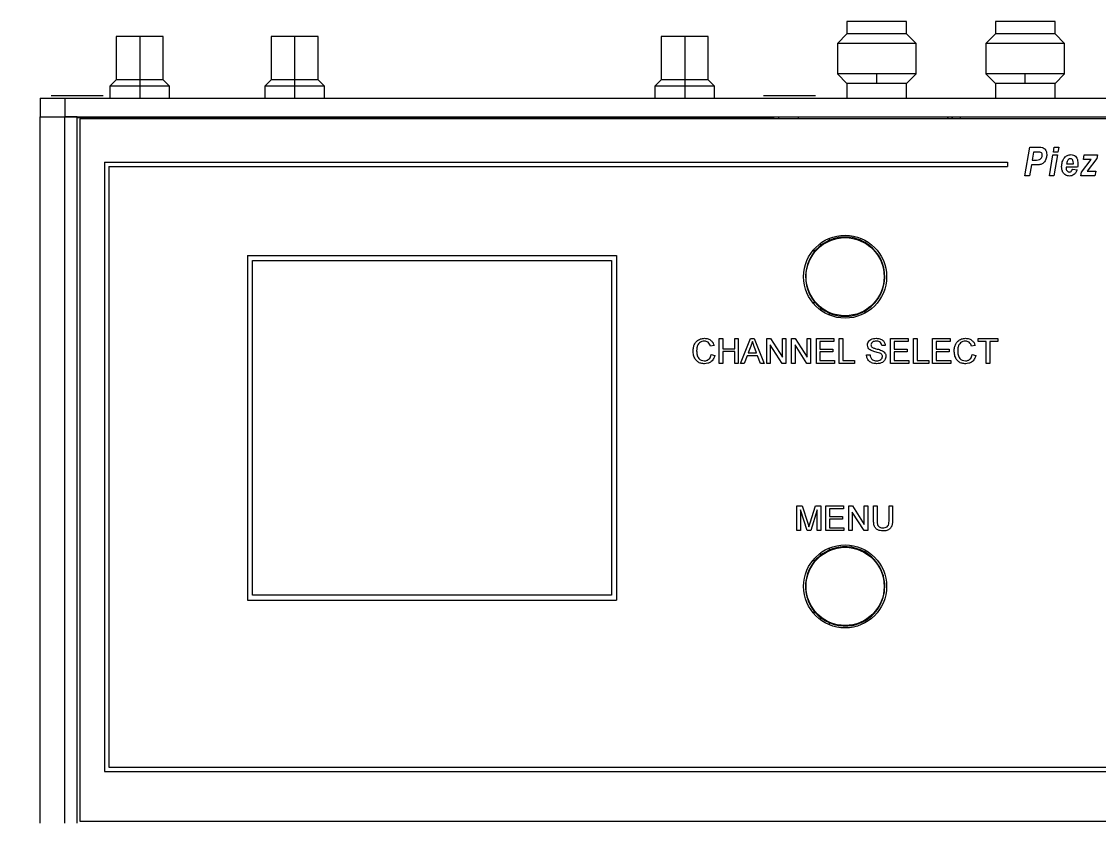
# Model space of a CAD drawing. Header units: millimetres. Extents: x 2 to 278, y 1 to 215.
# Drawn here: x 32.78 to 76.26, y 137.5 to 169.78 of the extents above; entities that cross this region are included whole.
import ezdxf

# ---------------------------------------------------------------- set-up
doc = ezdxf.new("R2010")
doc.units = ezdxf.units.MM
doc.styles.add('SLDTEXTSTYLE0', font='GOTHIC.TTF', dxfattribs={"width": 0.913})
doc.dimstyles.new('SLDDIMSTYLE0', dxfattribs={"dimtxt": 2.116667, "dimasz": 3.175, "dimexe": 0, "dimexo": 0.0625, "dimgap": 0.529167, "dimtad": 0, "dimtih": 1, "dimtoh": 1, "dimdec": 1, "dimlfac": 2, "dimrnd": 1e-09, "dimzin": 4, "dimdsep": 46, "dimtxsty": 'SLDTEXTSTYLE0', "dimsah": 1, "dimcen": 0.09, "dimadec": 0, "dimazin": 1, "dimtfac": 1, "dimtdec": 1, "dimtofl": 0, "dimtmove": 0, "dimatfit": 3, "dimfxl": 1, "dimfrac": 2, "dimtolj": 1, "dimtzin": 12, "dimarcsym": 0})

# ---------------------------------------------------------------- blocks, each defined once
blk = doc.blocks.new('_D_1')
at = {"color": 7, "linetype": 'Continuous', "lineweight": 0}
for p, q in [((32.26, 166.686), (22.037, 166.686)), ((23.815, 166.686), (23.815, 155.479)), ((19.936, 151.686), (19.292, 151.686)), ((19.292, 151.686), (19.292, 148.323)), ((27.693, 151.686), (28.337, 151.686)), ((28.337, 151.686), (28.337, 148.323)), ((19.292, 148.323), (19.936, 148.323)), ((28.337, 148.323), (27.693, 148.323)), ((23.815, 136.686), (23.815, 147.894)), ((32.26, 136.686), (22.037, 136.686))]:
    blk.add_line(p, q, dxfattribs=at)
at = {"color": 7, "linetype": 'Continuous', "lineweight": 18}
for points in [[(23.815, 166.686), (23.307, 163.511), (24.323, 163.511)], [(23.815, 136.686), (24.323, 139.861), (23.307, 139.861)]]:
    blk.add_solid(points, dxfattribs=at)
at = {"color": 7, "linetype": 'Continuous', "lineweight": 18, "char_height": 2.1167, "attachment_point": 1, "style": 'SLDTEXTSTYLE0'}
for s, insert in [('60.0mm', (18.433, 154.819)), ('2.36in', (19.936, 151.027))]:
    blk.add_mtext(s, dxfattribs=dict(at, insert=insert))

msp = doc.modelspace()

# ---------------------------------------------------------------- linework, layer by layer
at = {"color": 7, "linetype": 'Continuous', "lineweight": 18}
for p, q in [((66.105, 169.784), (66.105, 169.284)), ((68.505, 169.784), (66.105, 169.784)), ((68.505, 169.284), (68.505, 169.784)), ((72.105, 169.784), (72.105, 169.284)), ((74.505, 169.784), (72.105, 169.784)), ((74.505, 169.284), (74.505, 169.784)), ((36.605, 169.187), (36.605, 167.437)), ((37.555, 169.187), (36.605, 169.187)), ((37.555, 169.187), (37.555, 167.437)), ((38.505, 169.187), (37.555, 169.187)), ((38.505, 167.437), (38.505, 169.187)), ((42.855, 169.187), (42.855, 167.437)), ((43.805, 169.187), (42.855, 169.187)), ((43.805, 169.187), (43.805, 167.437)), ((44.755, 169.187), (43.805, 169.187)), ((44.755, 167.437), (44.755, 169.187)), ((58.605, 169.187), (58.605, 167.437)), ((59.555, 169.187), (58.605, 169.187)), ((59.555, 169.187), (59.555, 167.437)), ((60.505, 169.187), (59.555, 169.187)), ((60.505, 167.437), (60.505, 169.187)), ((66.105, 169.284), (65.717, 168.897)), ((68.505, 169.284), (66.105, 169.284)), ((68.892, 168.897), (68.505, 169.284)), ((72.105, 169.284), (71.717, 168.897)), ((74.505, 169.284), (72.105, 169.284)), ((74.892, 168.897), (74.505, 169.284)), ((65.717, 168.897), (65.717, 167.672)), ((68.892, 168.897), (65.717, 168.897)), ((68.892, 167.672), (68.892, 168.897)), ((71.717, 168.897), (71.717, 167.672)), ((74.892, 168.897), (71.717, 168.897)), ((74.892, 167.672), (74.892, 168.897)), ((36.605, 167.437), (36.348, 167.18)), ((37.555, 167.437), (36.605, 167.437)), ((37.555, 167.437), (37.555, 167.18)), ((38.505, 167.437), (37.555, 167.437)), ((38.761, 167.18), (38.505, 167.437)), ((42.855, 167.437), (42.598, 167.18)), ((43.805, 167.437), (42.855, 167.437)), ((43.805, 167.437), (43.805, 167.18)), ((44.755, 167.437), (43.805, 167.437)), ((45.011, 167.18), (44.755, 167.437)), ((58.605, 167.437), (58.348, 167.18)), ((59.555, 167.437), (58.605, 167.437)), ((59.555, 167.437), (59.555, 167.18)), ((60.505, 167.437), (59.555, 167.437)), ((60.761, 167.18), (60.505, 167.437)), ((65.717, 167.672), (66.105, 167.284)), ((67.305, 167.672), (65.717, 167.672)), ((68.892, 167.672), (67.305, 167.672)), ((67.305, 167.284), (67.305, 167.672)), ((68.505, 167.284), (68.892, 167.672)), ((71.717, 167.672), (72.105, 167.284)), ((73.305, 167.672), (71.717, 167.672)), ((74.892, 167.672), (73.305, 167.672)), ((73.305, 167.284), (73.305, 167.672)), ((74.505, 167.284), (74.892, 167.672)), ((36.348, 167.18), (36.348, 166.686)), ((37.555, 167.18), (36.348, 167.18)), ((38.761, 167.18), (37.555, 167.18)), ((37.555, 167.18), (37.555, 166.686)), ((38.761, 166.686), (38.761, 167.18)), ((42.598, 167.18), (42.598, 166.686)), ((43.805, 167.18), (42.598, 167.18)), ((45.011, 167.18), (43.805, 167.18)), ((43.805, 167.18), (43.805, 166.686)), ((45.011, 166.686), (45.011, 167.18)), ((58.348, 167.18), (58.348, 166.686)), ((59.555, 167.18), (58.348, 167.18)), ((60.761, 167.18), (59.555, 167.18)), ((59.555, 167.18), (59.555, 166.686)), ((60.761, 166.686), (60.761, 167.18)), ((66.105, 167.284), (66.105, 166.686)), ((67.305, 167.284), (66.105, 167.284)), ((68.505, 167.284), (67.305, 167.284)), ((68.505, 166.686), (68.505, 167.284)), ((72.105, 167.284), (72.105, 166.686)), ((73.305, 167.284), (72.105, 167.284)), ((74.505, 167.284), (73.305, 167.284)), ((74.505, 166.686), (74.505, 167.284)), ((33.53, 166.686), (33.53, 165.936)), ((33.53, 166.686), (34.53, 166.686)), ((33.98, 166.786), (33.98, 166.786)), ((36.08, 166.786), (33.98, 166.786)), ((34.53, 166.686), (34.53, 165.936)), ((34.53, 166.686), (93.03, 166.686)), ((36.08, 166.786), (36.08, 166.786)), ((62.73, 166.786), (62.73, 166.786)), ((64.83, 166.786), (62.73, 166.786)), ((64.83, 166.786), (64.83, 166.786)), ((33.53, 165.936), (34.53, 165.936)), ((33.53, 137.436), (33.53, 165.936)), ((34.53, 165.936), (93.03, 165.936)), ((34.53, 137.436), (34.53, 165.936)), ((35.03, 165.936), (34.53, 165.936)), ((92.53, 165.936), (35.03, 165.886)), ((35.03, 137.436), (35.03, 165.936)), ((35.13, 165.861), (35.13, 137.511)), ((92.43, 165.861), (35.13, 165.861)), ((35.305, 165.886), (35.305, 165.936)), ((35.753, 165.886), (35.753, 165.936)), ((35.946, 165.886), (35.946, 165.936)), ((41.005, 165.936), (41.005, 165.886)), ((42.255, 165.886), (42.255, 165.936)), ((46.98, 165.886), (46.98, 165.936)), ((47.93, 165.936), (47.93, 165.886)), ((49.18, 165.886), (49.18, 165.936)), ((50.13, 165.936), (50.13, 165.886)), ((62.73, 165.886), (62.73, 165.936)), ((62.73, 165.886), (62.772, 165.936)), ((63.351, 165.886), (63.351, 165.936)), ((64.13, 165.936), (64.13, 165.886)), ((70.688, 165.886), (70.688, 165.936)), ((73.289, 163.561), (73.493, 164.711)), ((73.493, 164.711), (73.866, 164.711)), ((73.64, 164.517), (73.582, 164.189)), ((73.783, 164.517), (73.64, 164.517)), ((74.276, 163.561), (74.417, 164.398)), ((74.417, 164.398), (74.598, 164.398)), ((74.436, 164.517), (74.47, 164.711)), ((74.617, 164.517), (74.436, 164.517)), ((74.598, 164.398), (74.458, 163.561)), ((74.47, 164.711), (74.652, 164.711)), ((74.652, 164.711), (74.617, 164.517)), ((75.653, 164.219), (75.682, 164.398)), ((75.682, 164.398), (76.22, 164.398)), ((76.22, 164.398), (76.197, 164.261)), ((36.13, 164.111), (72.59, 164.111)), ((36.13, 164.111), (36.13, 139.511)), ((36.305, 163.936), (36.305, 139.686)), ((36.305, 163.936), (72.59, 163.936)), ((72.59, 164.111), (72.59, 163.936)), ((73.548, 163.995), (73.471, 163.561)), ((73.678, 163.995), (73.548, 163.995)), ((73.582, 164.189), (73.646, 164.189)), ((75.415, 163.905), (74.949, 163.905)), ((74.949, 163.905), (74.949, 163.885)), ((74.968, 164.039), (75.247, 164.039)), ((75.247, 164.039), (75.248, 164.062)), ((75.577, 163.711), (75.963, 164.219)), ((75.963, 164.219), (75.653, 164.219)), ((76.197, 164.261), (75.801, 163.741)), ((73.471, 163.561), (73.289, 163.561)), ((74.458, 163.561), (74.276, 163.561)), ((75.218, 163.83), (75.398, 163.8)), ((75.548, 163.561), (75.577, 163.711)), ((76.116, 163.561), (75.548, 163.561)), ((75.801, 163.741), (76.148, 163.741)), ((76.148, 163.741), (76.116, 163.561)), ((65.405, 160.959), (65.405, 161.041)), ((64.787, 160.495), (64.787, 160.61)), ((65.055, 160.755), (65.055, 160.848)), ((41.905, 160.336), (56.805, 160.336)), ((41.905, 160.336), (41.905, 146.436)), ((42.105, 146.636), (42.105, 160.136)), ((42.105, 160.136), (56.605, 160.136)), ((56.605, 160.136), (56.605, 146.636)), ((56.805, 160.336), (56.805, 146.436)), ((64.787, 158.363), (64.787, 158.478)), ((65.055, 158.124), (65.055, 158.218)), ((65.405, 157.932), (65.405, 158.014)), ((60.946, 156.986), (61.087, 156.986)), ((60.946, 155.986), (60.946, 156.986)), ((61.087, 156.986), (61.087, 156.576)), ((61.574, 156.986), (61.715, 156.986)), ((61.574, 156.576), (61.574, 156.986)), ((61.715, 156.986), (61.715, 155.986)), ((61.809, 155.986), (62.206, 156.986)), ((62.206, 156.986), (62.365, 156.986)), ((62.365, 156.986), (62.763, 155.986)), ((62.869, 156.986), (63.018, 156.986)), ((62.869, 155.986), (62.869, 156.986)), ((63.018, 156.986), (63.497, 156.24)), ((63.497, 156.986), (63.639, 156.986)), ((63.497, 156.24), (63.497, 156.986)), ((63.639, 156.986), (63.639, 155.986)), ((63.869, 156.986), (64.018, 156.986)), ((63.869, 155.986), (63.869, 156.986)), ((64.018, 156.986), (64.497, 156.24)), ((64.497, 156.986), (64.639, 156.986)), ((64.497, 156.24), (64.497, 156.986)), ((64.639, 156.986), (64.639, 155.986)), ((64.869, 156.986), (65.574, 156.986)), ((64.869, 155.986), (64.869, 156.986)), ((65.574, 156.986), (65.574, 156.871)), ((65.792, 156.986), (65.933, 156.986)), ((65.792, 155.986), (65.792, 156.986)), ((65.933, 156.986), (65.933, 156.102)), ((67.869, 156.986), (68.574, 156.986)), ((67.869, 155.986), (67.869, 156.986)), ((68.574, 156.986), (68.574, 156.871)), ((68.792, 156.986), (68.933, 156.986)), ((68.792, 155.986), (68.792, 156.986)), ((68.933, 156.986), (68.933, 156.102)), ((69.562, 156.986), (70.267, 156.986)), ((69.562, 155.986), (69.562, 156.986)), ((70.267, 156.986), (70.267, 156.871)), ((71.408, 156.986), (72.19, 156.986)), ((71.408, 156.871), (71.408, 156.986)), ((72.19, 156.986), (72.19, 156.871)), ((60.741, 156.709), (60.6, 156.678)), ((61.087, 156.576), (61.574, 156.576)), ((62.218, 156.686), (62.115, 156.41)), ((62.457, 156.41), (62.359, 156.672)), ((63.01, 156.733), (63.01, 155.986)), ((63.489, 155.986), (63.01, 156.733)), ((64.01, 156.733), (64.01, 155.986)), ((64.489, 155.986), (64.01, 156.733)), ((65.01, 156.871), (65.01, 156.563)), ((65.574, 156.871), (65.01, 156.871)), ((65.01, 156.563), (65.536, 156.563)), ((65.536, 156.563), (65.536, 156.448)), ((67.651, 156.704), (67.51, 156.704)), ((68.01, 156.871), (68.01, 156.563)), ((68.574, 156.871), (68.01, 156.871)), ((68.01, 156.563), (68.536, 156.563)), ((68.536, 156.563), (68.536, 156.448)), ((69.703, 156.871), (69.703, 156.563)), ((70.267, 156.871), (69.703, 156.871)), ((69.703, 156.563), (70.228, 156.563)), ((70.228, 156.563), (70.228, 156.448)), ((71.28, 156.709), (71.139, 156.678)), ((71.728, 156.871), (71.408, 156.871)), ((71.728, 155.986), (71.728, 156.871)), ((71.869, 156.871), (71.869, 155.986)), ((72.19, 156.871), (71.869, 156.871)), ((60.626, 156.339), (60.767, 156.307)), ((61.087, 156.461), (61.087, 155.986)), ((61.574, 156.461), (61.087, 156.461)), ((61.574, 155.986), (61.574, 156.461)), ((62.073, 156.294), (61.959, 155.986)), ((62.499, 156.294), (62.073, 156.294)), ((62.115, 156.41), (62.457, 156.41)), ((62.613, 155.986), (62.499, 156.294)), ((65.01, 156.448), (65.01, 156.102)), ((65.536, 156.448), (65.01, 156.448)), ((65.01, 156.102), (65.6, 156.102)), ((65.6, 156.102), (65.6, 155.986)), ((65.933, 156.102), (66.408, 156.102)), ((66.408, 156.102), (66.408, 155.986)), ((66.895, 156.333), (67.036, 156.333)), ((68.01, 156.448), (68.01, 156.102)), ((68.536, 156.448), (68.01, 156.448)), ((68.01, 156.102), (68.6, 156.102)), ((68.6, 156.102), (68.6, 155.986)), ((68.933, 156.102), (69.408, 156.102)), ((69.408, 156.102), (69.408, 155.986)), ((69.703, 156.448), (69.703, 156.102)), ((70.228, 156.448), (69.703, 156.448)), ((69.703, 156.102), (70.292, 156.102)), ((70.292, 156.102), (70.292, 155.986)), ((71.164, 156.339), (71.305, 156.307)), ((61.087, 155.986), (60.946, 155.986)), ((61.715, 155.986), (61.574, 155.986)), ((61.959, 155.986), (61.809, 155.986)), ((62.763, 155.986), (62.613, 155.986)), ((63.01, 155.986), (62.869, 155.986)), ((63.639, 155.986), (63.489, 155.986)), ((64.01, 155.986), (63.869, 155.986)), ((64.639, 155.986), (64.489, 155.986)), ((65.6, 155.986), (64.869, 155.986)), ((66.408, 155.986), (65.792, 155.986)), ((68.6, 155.986), (67.869, 155.986)), ((69.408, 155.986), (68.792, 155.986)), ((70.292, 155.986), (69.562, 155.986)), ((71.869, 155.986), (71.728, 155.986)), ((64.087, 150.236), (64.299, 150.236)), ((64.087, 149.236), (64.087, 150.236)), ((64.228, 150.083), (64.228, 149.236)), ((64.493, 149.236), (64.228, 150.083)), ((64.299, 150.236), (64.523, 149.535)), ((64.617, 149.547), (64.838, 150.236)), ((64.908, 150.083), (64.641, 149.236)), ((64.838, 150.236), (65.049, 150.236)), ((64.908, 149.236), (64.908, 150.083)), ((65.049, 150.236), (65.049, 149.236)), ((65.254, 150.236), (65.959, 150.236)), ((65.254, 149.236), (65.254, 150.236)), ((65.395, 150.121), (65.395, 149.813)), ((65.959, 150.121), (65.395, 150.121)), ((65.959, 150.236), (65.959, 150.121)), ((66.177, 150.236), (66.326, 150.236)), ((66.177, 149.236), (66.177, 150.236)), ((66.326, 150.236), (66.805, 149.49)), ((66.805, 150.236), (66.946, 150.236)), ((66.805, 149.49), (66.805, 150.236)), ((66.946, 150.236), (66.946, 149.236)), ((67.177, 150.236), (67.318, 150.236)), ((67.177, 149.661), (67.177, 150.236)), ((67.318, 150.236), (67.318, 149.668)), ((67.805, 150.236), (67.946, 150.236)), ((67.805, 149.668), (67.805, 150.236)), ((67.946, 150.236), (67.946, 149.661)), ((65.395, 149.813), (65.921, 149.813)), ((65.395, 149.698), (65.395, 149.352)), ((65.921, 149.698), (65.395, 149.698)), ((65.921, 149.813), (65.921, 149.698)), ((66.318, 149.983), (66.318, 149.236)), ((66.797, 149.236), (66.318, 149.983)), ((64.228, 149.236), (64.087, 149.236)), ((64.641, 149.236), (64.493, 149.236)), ((65.049, 149.236), (64.908, 149.236)), ((65.985, 149.236), (65.254, 149.236)), ((65.395, 149.352), (65.985, 149.352)), ((65.985, 149.352), (65.985, 149.236)), ((66.318, 149.236), (66.177, 149.236)), ((66.946, 149.236), (66.797, 149.236)), ((65.055, 148.255), (65.055, 148.348)), ((65.405, 148.459), (65.405, 148.541)), ((64.787, 147.995), (64.787, 148.11)), ((56.605, 146.636), (42.105, 146.636)), ((41.905, 146.436), (56.805, 146.436)), ((64.787, 145.863), (64.787, 145.978)), ((65.055, 145.624), (65.055, 145.718)), ((65.405, 145.432), (65.405, 145.514)), ((36.305, 139.686), (77.93, 139.686)), ((36.13, 139.511), (77.93, 139.511)), ((35.13, 137.511), (92.43, 137.511))]:
    msp.add_line(p, q, dxfattribs=at)
at = {"color": 7, "linetype": 'Continuous', "lineweight": 18, "flags": 128}
msp.add_lwpolyline([(70.34, 165.936), (70.345, 165.927), (70.358, 165.886)], dxfattribs=at)
at = {"color": 7, "linetype": 'Continuous', "lineweight": 18}
for centre, radius in [((66.03, 159.486), 1.675), ((66.03, 159.486), 1.577), ((66.03, 146.986), 1.675), ((66.03, 146.986), 1.577)]:
    msp.add_circle(centre, radius, dxfattribs=at)
for centre, radius, start, end in [((70.058, 165.808), 0.151, 31.2922, 58.2693), ((66.03, 159.486), 1.6, 92.0845, 122.8927), ((66.03, 159.486), 1.6, 59.837, 92.0845), ((66.03, 159.486), 1.6, 5.9483, 59.837), ((66.03, 159.486), 1.6, 122.8927, 185.9483), ((66.03, 159.486), 1.6, 302.8927, 5.9483), ((66.03, 159.486), 1.6, 185.9483, 239.837), ((66.03, 159.486), 1.6, 239.837, 272.0845), ((66.03, 159.486), 1.6, 272.0845, 302.8927), ((66.03, 146.986), 1.6, 100.715, 132.9625), ((66.03, 146.986), 1.6, 46.8263, 100.715), ((66.03, 146.986), 1.6, 132.9625, 163.7706), ((66.03, 146.986), 1.6, 343.7706, 46.8263), ((66.03, 146.986), 1.6, 163.7706, 226.8263), ((66.03, 146.986), 1.6, 312.9625, 343.7706), ((66.03, 146.986), 1.6, 226.8263, 280.715), ((66.03, 146.986), 1.6, 280.715, 312.9625)]:
    msp.add_arc(centre, radius, start, end, dxfattribs=at)
for points, knots in [([(73.646, 164.189), (73.685, 164.189), (73.761, 164.191), (73.86, 164.2), (73.926, 164.243), (73.977, 164.302), (73.986, 164.36), (73.991, 164.399)], [0, 0, 0, 0, 0.251183, 0.501346, 0.626635, 0.751918, 1, 1, 1, 1]), ([(73.935, 164.501), (73.907, 164.507), (73.856, 164.518), (73.805, 164.517), (73.783, 164.517)], [0, 0, 0, 0, 0.5588151, 1, 1, 1, 1]), ([(73.866, 164.711), (73.911, 164.711), (74.002, 164.709), (74.112, 164.635), (74.164, 164.528), (74.168, 164.458), (74.17, 164.422)], [0, 0, 0, 0, 0.2811, 0.558672, 0.778989, 1, 1, 1, 1]), ([(74.17, 164.422), (74.166, 164.369), (74.158, 164.264), (74.092, 164.128), (73.988, 164.035), (73.908, 164.014), (73.867, 164.003)], [0, 0, 0, 0, 0.280402, 0.560464, 0.779782, 1, 1, 1, 1]), ([(73.991, 164.399), (73.991, 164.411), (73.989, 164.434), (73.974, 164.473), (73.95, 164.491), (73.935, 164.501)], [0, 0, 0, 0, 0.281546, 0.562426, 1, 1, 1, 1]), ([(74.77, 163.93), (74.776, 163.995), (74.786, 164.123), (74.87, 164.285), (75, 164.398), (75.102, 164.408), (75.153, 164.413)], [0, 0, 0, 0, 0.2805822, 0.5608508, 0.7802493, 1, 1, 1, 1]), ([(75.153, 164.413), (75.185, 164.41), (75.249, 164.405), (75.331, 164.35), (75.391, 164.268), (75.423, 164.165), (75.426, 164.09), (75.427, 164.052)], [0, 0, 0, 0, 0.1865021, 0.3726984, 0.5593024, 0.7794042, 1, 1, 1, 1]), ([(73.867, 164.003), (73.832, 164), (73.769, 163.994), (73.706, 163.995), (73.678, 163.995)], [0, 0, 0, 0, 0.559815, 1, 1, 1, 1]), ([(75.083, 163.547), (75.031, 163.554), (74.927, 163.569), (74.824, 163.682), (74.776, 163.808), (74.772, 163.89), (74.77, 163.93)], [0, 0, 0, 0, 0.278705, 0.558062, 0.778795, 1, 1, 1, 1]), ([(75.127, 164.248), (75.1, 164.242), (75.048, 164.229), (74.99, 164.147), (74.976, 164.08), (74.968, 164.039)], [0, 0, 0, 0, 0.27753, 0.558174, 1, 1, 1, 1]), ([(75.248, 164.062), (75.246, 164.104), (75.244, 164.168), (75.196, 164.228), (75.158, 164.246), (75.137, 164.248), (75.127, 164.248)], [0, 0, 0, 0, 0.499212, 0.748585, 0.874336, 1, 1, 1, 1]), ([(75.427, 164.052), (75.427, 164.025), (75.426, 163.975), (75.418, 163.926), (75.415, 163.905)], [0, 0, 0, 0, 0.560019, 1, 1, 1, 1]), ([(74.949, 163.885), (74.951, 163.862), (74.953, 163.817), (74.982, 163.76), (75.026, 163.719), (75.061, 163.713), (75.079, 163.711)], [0, 0, 0, 0, 0.280765, 0.560648, 0.780628, 1, 1, 1, 1]), ([(75.079, 163.711), (75.097, 163.713), (75.134, 163.718), (75.185, 163.763), (75.206, 163.805), (75.218, 163.83)], [0, 0, 0, 0, 0.279311, 0.5593375, 1, 1, 1, 1]), ([(75.398, 163.8), (75.381, 163.763), (75.349, 163.69), (75.271, 163.606), (75.178, 163.555), (75.115, 163.549), (75.083, 163.547)], [0, 0, 0, 0, 0.280476, 0.560184, 0.780095, 1, 1, 1, 1]), ([(59.895, 156.494), (59.897, 156.542), (59.902, 156.638), (59.951, 156.775), (60.043, 156.899), (60.186, 156.984), (60.299, 156.994), (60.356, 156.999)], [0, 0, 0, 0, 0.187127, 0.374004, 0.560578, 0.78012, 1, 1, 1, 1]), ([(60.356, 156.999), (60.405, 156.996), (60.503, 156.989), (60.623, 156.916), (60.703, 156.818), (60.728, 156.745), (60.741, 156.709)], [0, 0, 0, 0, 0.280081, 0.559449, 0.779549, 1, 1, 1, 1]), ([(66.933, 156.725), (66.937, 156.756), (66.943, 156.818), (66.993, 156.899), (67.072, 156.959), (67.172, 156.993), (67.244, 156.997), (67.281, 156.999)], [0, 0, 0, 0, 0.186424, 0.372915, 0.559327, 0.779531, 1, 1, 1, 1]), ([(67.281, 156.999), (67.33, 156.996), (67.429, 156.99), (67.557, 156.927), (67.635, 156.821), (67.646, 156.743), (67.651, 156.704)], [0, 0, 0, 0, 0.280797, 0.560151, 0.779877, 1, 1, 1, 1]), ([(70.433, 156.494), (70.436, 156.542), (70.441, 156.638), (70.489, 156.775), (70.581, 156.899), (70.725, 156.984), (70.838, 156.994), (70.894, 156.999)], [0, 0, 0, 0, 0.187127, 0.374004, 0.560578, 0.78012, 1, 1, 1, 1]), ([(70.894, 156.999), (70.943, 156.996), (71.041, 156.989), (71.161, 156.916), (71.241, 156.818), (71.267, 156.745), (71.28, 156.709)], [0, 0, 0, 0, 0.280081, 0.559449, 0.779549, 1, 1, 1, 1]), ([(60.349, 156.884), (60.314, 156.882), (60.243, 156.877), (60.148, 156.823), (60.078, 156.734), (60.044, 156.619), (60.038, 156.536), (60.036, 156.494)], [0, 0, 0, 0, 0.186723, 0.372906, 0.559236, 0.779422, 1, 1, 1, 1]), ([(60.6, 156.678), (60.589, 156.71), (60.567, 156.772), (60.505, 156.843), (60.427, 156.879), (60.375, 156.882), (60.349, 156.884)], [0, 0, 0, 0, 0.280553, 0.559739, 0.779654, 1, 1, 1, 1]), ([(62.286, 156.871), (62.276, 156.835), (62.259, 156.772), (62.23, 156.712), (62.218, 156.686)], [0, 0, 0, 0, 0.5599146, 1, 1, 1, 1]), ([(62.359, 156.672), (62.346, 156.709), (62.321, 156.776), (62.297, 156.842), (62.286, 156.871)], [0, 0, 0, 0, 0.560002, 1, 1, 1, 1]), ([(67.081, 156.509), (67.059, 156.522), (67.014, 156.548), (66.949, 156.618), (66.939, 156.685), (66.933, 156.725)], [0, 0, 0, 0, 0.281445, 0.562273, 1, 1, 1, 1]), ([(67.286, 156.884), (67.259, 156.883), (67.205, 156.881), (67.132, 156.853), (67.083, 156.799), (67.077, 156.756), (67.074, 156.735)], [0, 0, 0, 0, 0.28129, 0.56082, 0.78068, 1, 1, 1, 1]), ([(67.074, 156.735), (67.076, 156.716), (67.079, 156.683), (67.101, 156.657), (67.11, 156.646)], [0, 0, 0, 0, 0.559617, 1, 1, 1, 1]), ([(67.11, 156.646), (67.145, 156.628), (67.214, 156.592), (67.351, 156.564), (67.446, 156.532), (67.503, 156.512)], [0, 0, 0, 0, 0.278733, 0.559363, 1, 1, 1, 1]), ([(67.51, 156.704), (67.505, 156.734), (67.494, 156.794), (67.432, 156.857), (67.357, 156.881), (67.31, 156.883), (67.286, 156.884)], [0, 0, 0, 0, 0.28011, 0.558321, 0.778855, 1, 1, 1, 1]), ([(67.503, 156.512), (67.53, 156.499), (67.583, 156.472), (67.64, 156.41), (67.672, 156.34), (67.675, 156.294), (67.677, 156.27)], [0, 0, 0, 0, 0.280371, 0.559909, 0.779859, 1, 1, 1, 1]), ([(70.887, 156.884), (70.852, 156.882), (70.781, 156.877), (70.687, 156.823), (70.616, 156.734), (70.582, 156.619), (70.577, 156.536), (70.574, 156.494)], [0, 0, 0, 0, 0.1867226, 0.3729055, 0.5592363, 0.7794216, 1, 1, 1, 1]), ([(71.139, 156.678), (71.127, 156.71), (71.105, 156.772), (71.043, 156.843), (70.965, 156.879), (70.913, 156.882), (70.887, 156.884)], [0, 0, 0, 0, 0.280553, 0.559739, 0.779654, 1, 1, 1, 1]), ([(60.358, 155.974), (60.309, 155.976), (60.211, 155.981), (60.073, 156.044), (59.969, 156.164), (59.907, 156.32), (59.899, 156.436), (59.895, 156.494)], [0, 0, 0, 0, 0.186967, 0.373181, 0.559548, 0.779642, 1, 1, 1, 1]), ([(60.036, 156.494), (60.039, 156.441), (60.044, 156.334), (60.103, 156.19), (60.219, 156.104), (60.303, 156.094), (60.345, 156.089)], [0, 0, 0, 0, 0.281245, 0.560716, 0.780138, 1, 1, 1, 1]), ([(60.345, 156.089), (60.384, 156.093), (60.461, 156.1), (60.55, 156.167), (60.603, 156.252), (60.618, 156.31), (60.626, 156.339)], [0, 0, 0, 0, 0.279708, 0.5589, 0.779227, 1, 1, 1, 1]), ([(60.767, 156.307), (60.75, 156.255), (60.717, 156.153), (60.611, 156.041), (60.485, 155.982), (60.401, 155.976), (60.358, 155.974)], [0, 0, 0, 0, 0.280256, 0.559546, 0.779589, 1, 1, 1, 1]), ([(67.314, 155.974), (67.255, 155.977), (67.139, 155.983), (66.993, 156.066), (66.911, 156.196), (66.9, 156.287), (66.895, 156.333)], [0, 0, 0, 0, 0.280814, 0.559563, 0.77962, 1, 1, 1, 1]), ([(67.036, 156.333), (67.042, 156.294), (67.053, 156.219), (67.127, 156.135), (67.218, 156.095), (67.278, 156.091), (67.308, 156.089)], [0, 0, 0, 0, 0.280632, 0.558674, 0.779197, 1, 1, 1, 1]), ([(67.429, 156.399), (67.363, 156.417), (67.246, 156.449), (67.131, 156.491), (67.081, 156.509)], [0, 0, 0, 0, 0.560229, 1, 1, 1, 1]), ([(67.308, 156.089), (67.338, 156.091), (67.397, 156.095), (67.475, 156.131), (67.526, 156.193), (67.533, 156.24), (67.536, 156.264)], [0, 0, 0, 0, 0.280917, 0.560813, 0.780502, 1, 1, 1, 1]), ([(67.677, 156.27), (67.669, 156.221), (67.653, 156.124), (67.547, 156.027), (67.429, 155.981), (67.352, 155.976), (67.314, 155.974)], [0, 0, 0, 0, 0.278858, 0.557911, 0.778799, 1, 1, 1, 1]), ([(67.536, 156.264), (67.534, 156.281), (67.531, 156.315), (67.494, 156.368), (67.454, 156.387), (67.429, 156.399)], [0, 0, 0, 0, 0.280089, 0.55997, 1, 1, 1, 1]), ([(70.897, 155.974), (70.848, 155.976), (70.749, 155.981), (70.611, 156.044), (70.507, 156.164), (70.445, 156.32), (70.437, 156.436), (70.433, 156.494)], [0, 0, 0, 0, 0.186967, 0.373181, 0.559548, 0.779642, 1, 1, 1, 1]), ([(70.574, 156.494), (70.577, 156.441), (70.583, 156.334), (70.641, 156.19), (70.757, 156.104), (70.841, 156.094), (70.884, 156.089)], [0, 0, 0, 0, 0.281245, 0.560716, 0.780138, 1, 1, 1, 1]), ([(70.884, 156.089), (70.922, 156.093), (70.999, 156.1), (71.089, 156.167), (71.141, 156.252), (71.156, 156.31), (71.164, 156.339)], [0, 0, 0, 0, 0.279708, 0.5589, 0.779227, 1, 1, 1, 1]), ([(71.305, 156.307), (71.289, 156.255), (71.256, 156.153), (71.15, 156.041), (71.023, 155.982), (70.939, 155.976), (70.897, 155.974)], [0, 0, 0, 0, 0.280256, 0.559546, 0.779589, 1, 1, 1, 1]), ([(67.564, 149.224), (67.522, 149.225), (67.438, 149.229), (67.317, 149.274), (67.22, 149.373), (67.182, 149.513), (67.178, 149.612), (67.177, 149.661)], [0, 0, 0, 0, 0.18718, 0.373718, 0.55958, 0.779243, 1, 1, 1, 1]), ([(67.318, 149.668), (67.318, 149.625), (67.319, 149.541), (67.356, 149.423), (67.453, 149.359), (67.519, 149.354), (67.553, 149.352)], [0, 0, 0, 0, 0.281788, 0.560122, 0.779386, 1, 1, 1, 1]), ([(67.553, 149.352), (67.582, 149.353), (67.641, 149.356), (67.727, 149.387), (67.784, 149.466), (67.802, 149.564), (67.804, 149.633), (67.805, 149.668)], [0, 0, 0, 0, 0.187214, 0.373546, 0.558683, 0.779072, 1, 1, 1, 1]), ([(67.946, 149.661), (67.945, 149.619), (67.943, 149.536), (67.918, 149.412), (67.84, 149.301), (67.712, 149.231), (67.613, 149.226), (67.564, 149.224)], [0, 0, 0, 0, 0.18744, 0.374489, 0.56052, 0.779665, 1, 1, 1, 1]), ([(64.523, 149.535), (64.531, 149.507), (64.547, 149.459), (64.562, 149.41), (64.568, 149.388)], [0, 0, 0, 0, 0.560002, 1, 1, 1, 1]), ([(64.568, 149.388), (64.577, 149.418), (64.593, 149.471), (64.61, 149.524), (64.617, 149.547)], [0, 0, 0, 0, 0.559997, 1, 1, 1, 1])]:
    msp.add_open_spline(points, degree=3, knots=knots, dxfattribs=at)

# ---------------------------------------------------------------- dimensions: what is measured, and where the dimension line sits
dim = msp.add_linear_dim(base=(23.815, 136.686), p1=(33.53, 166.686), p2=(33.53, 136.686), angle=90, dimstyle='SLDDIMSTYLE0', dxfattribs=at)
dim.commit()
dim.dimension.update_dxf_attribs({"geometry": '_D_1', "text_midpoint": (23.815, 151.686), "dimtype": 160})

doc.saveas('drawing.dxf')
